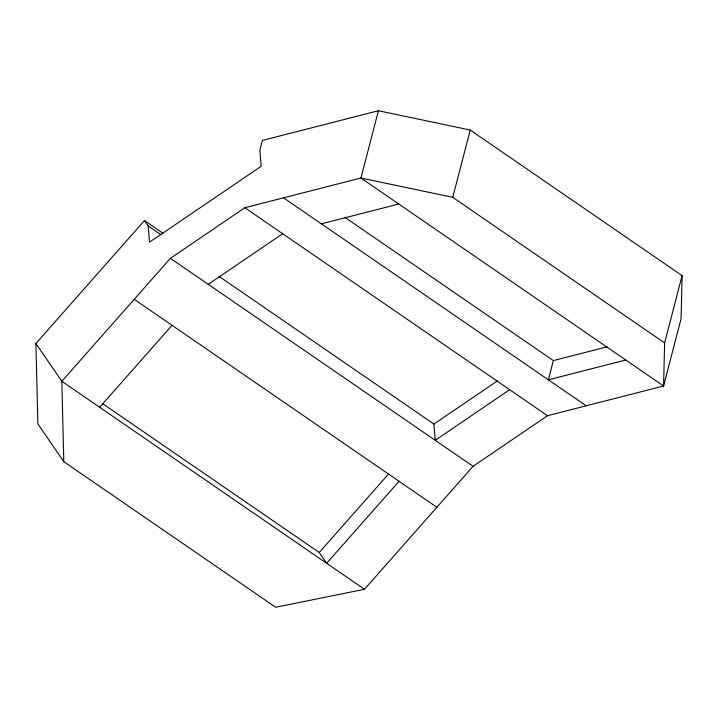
<?xml version="1.0" encoding="UTF-8"?>
<svg xmlns="http://www.w3.org/2000/svg" width="718" height="718" viewBox="0 0 718 718"><rect width="100%" height="100%" fill="white"/><g stroke="black" fill="none" stroke-linecap="round" stroke-linejoin="round"><path stroke-width="1.08" d="M144.471 220.543L148.177 225.946L149.488 242.19L261.155 166.298L259.844 150.053L262.339 140.441L378.422 110.734L470.245 130.048L682.1 275.631L664.617 342.926L663.576 386.006L547.502 415.713L473.054 466.305L364.484 589.281L275.658 607.266L63.803 461.683L37.866 423.898L35.9 343.518L144.471 220.543L162.932 233.224M682.1 275.631L681.068 318.711L663.576 386.006L360.939 178.019L244.856 207.735L170.417 258.327L61.838 381.294L63.803 461.683M378.422 110.734L360.939 178.019L452.762 197.333L664.617 342.926M452.762 197.333L470.245 130.048M607.096 346.83L553.363 360.589L548.364 379.813L625.746 360.005M99.667 407.294L172.051 325.317M399.037 481.302L326.654 563.28L319.241 552.483L388.671 473.853M208.247 284.328L282.686 233.727M509.672 389.712L435.225 440.313L433.923 424.06L497.332 380.962M321.377 223.828L398.768 204.02M344.828 217.285L553.363 360.589M283.547 197.827L586.193 405.814M244.856 207.735L547.502 415.713M148.177 225.946L161.101 234.822M218.936 276.322L433.923 424.06M170.417 258.327L473.054 466.305M134.221 299.316L436.867 507.294M102.405 403.471L319.241 552.483M364.484 589.281L61.838 381.294L35.9 343.518"/></g></svg>
